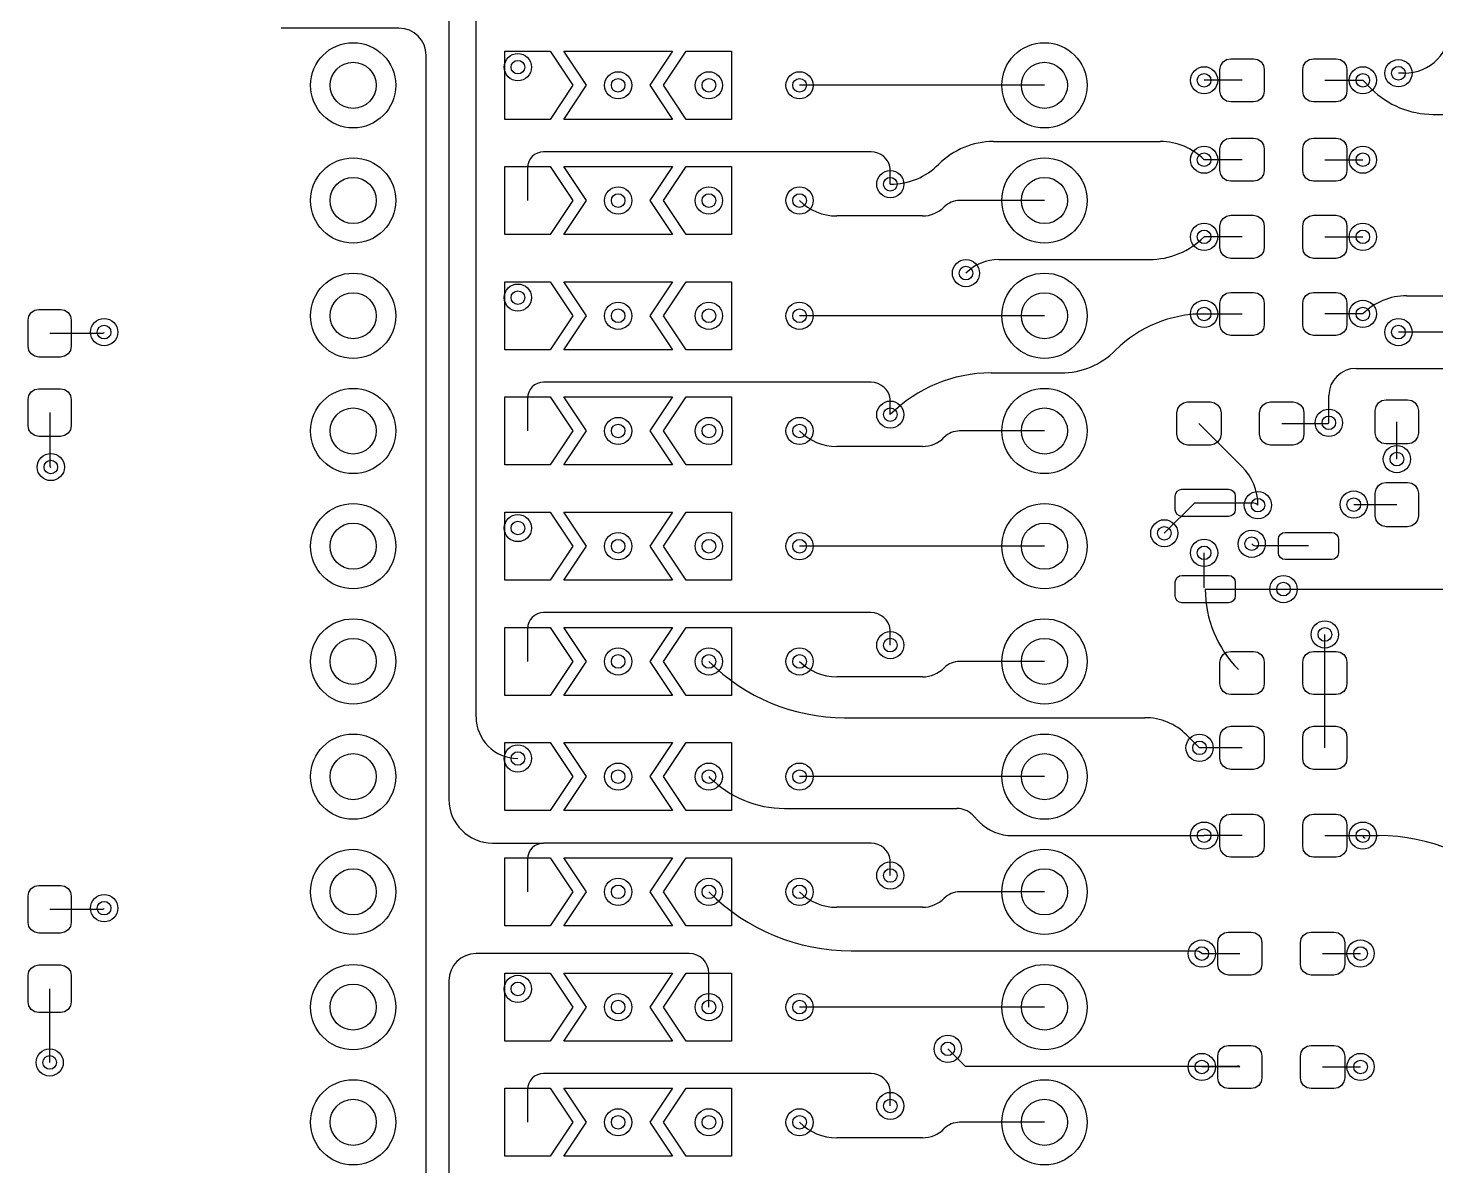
# Model space of a CAD drawing. Header units: millimetres. Extents: x -171 to 83, y -111 to 20.
# Drawn here: x -138.57 to -107.54, y -36.46 to -11.38 of the extents above; entities that cross this region are included whole.
import ezdxf

# ---------------------------------------------------------------- set-up
doc = ezdxf.new("R2010")
doc.units = ezdxf.units.MM
doc.layers.add('livello 6', color=18, linetype='Continuous', lineweight=25, true_color=0x000000)

msp = doc.modelspace()

# ---------------------------------------------------------------- linework, layer by layer
at = {"layer": 'livello 6', "color": 133, "true_color": 0x37cbcb, "flags": 128}
for points in [[(-128.6985, -26.5615), (-128.6985, -9.1835)], [(-129.2985, -9.5835), (-129.2985, -28.3835)], [(-130.3985, -11.3835), (-132.9985, -11.3835)], [(-129.7985, -49.1835), (-129.7985, -11.9835)], [(-126.5665, -12.6435), (-127.0665, -13.3935), (-128.0665, -13.3935), (-128.0665, -11.8935), (-127.0665, -11.8935), (-126.5665, -12.6435)], [(-124.8665, -12.6435), (-124.3665, -13.3935), (-126.7665, -13.3935), (-126.2665, -12.6435), (-126.7665, -11.8935), (-124.3665, -11.8935), (-124.8665, -12.6435)], [(-124.5665, -12.6435), (-124.0665, -11.8935), (-123.0665, -11.8935), (-123.0665, -13.3935), (-124.0665, -13.3935), (-124.5665, -12.6435)], [(-111.3235, -12.771), (-111.3416, -12.8619), (-111.3931, -12.9389), (-111.4702, -12.9904), (-111.561, -13.0085), (-112.061, -13.0085), (-112.1519, -12.9904), (-112.229, -12.9389), (-112.2805, -12.8619), (-112.2985, -12.771), (-112.2985, -12.296), (-112.2805, -12.2051), (-112.229, -12.1281), (-112.1519, -12.0766), (-112.061, -12.0585), (-111.561, -12.0585), (-111.4702, -12.0766), (-111.3931, -12.1281), (-111.3416, -12.2051), (-111.3235, -12.296), (-111.3235, -12.771)], [(-109.4985, -12.771), (-109.5166, -12.8619), (-109.5681, -12.9389), (-109.6452, -12.9904), (-109.736, -13.0085), (-110.236, -13.0085), (-110.3269, -12.9904), (-110.404, -12.9389), (-110.4555, -12.8619), (-110.4735, -12.771), (-110.4735, -12.296), (-110.4555, -12.2051), (-110.404, -12.1281), (-110.3269, -12.0766), (-110.236, -12.0585), (-109.736, -12.0585), (-109.6452, -12.0766), (-109.5681, -12.1281), (-109.5166, -12.2051), (-109.4985, -12.296), (-109.4985, -12.771)], [(-108.2432, -12.3767), (-108.3646, -12.3767)], [(-116.1685, -12.6435), (-121.5665, -12.6435)], [(-111.811, -12.5335), (-112.6485, -12.5335)], [(-109.986, -12.5335), (-109.1485, -12.5335)], [(-109.1485, -12.5335), (-108.9642, -12.7178)], [(-107.5985, -13.2835), (-105.3783, -13.2835)], [(-117.2914, -13.8835), (-113.6142, -13.8835)], [(-111.3235, -14.521), (-111.3416, -14.6119), (-111.3931, -14.6889), (-111.4702, -14.7404), (-111.561, -14.7585), (-112.061, -14.7585), (-112.1519, -14.7404), (-112.229, -14.6889), (-112.2805, -14.6119), (-112.2985, -14.521), (-112.2985, -14.046), (-112.2805, -13.9551), (-112.229, -13.8781), (-112.1519, -13.8266), (-112.061, -13.8085), (-111.561, -13.8085), (-111.4702, -13.8266), (-111.3931, -13.8781), (-111.3416, -13.9551), (-111.3235, -14.046), (-111.3235, -14.521)], [(-109.4985, -14.521), (-109.5166, -14.6119), (-109.5681, -14.6889), (-109.6452, -14.7404), (-109.736, -14.7585), (-110.236, -14.7585), (-110.3269, -14.7404), (-110.404, -14.6889), (-110.4555, -14.6119), (-110.4735, -14.521), (-110.4735, -14.046), (-110.4555, -13.9551), (-110.404, -13.8781), (-110.3269, -13.8266), (-110.236, -13.8085), (-109.736, -13.8085), (-109.6452, -13.8266), (-109.5681, -13.8781), (-109.5166, -13.9551), (-109.4985, -14.046), (-109.4985, -14.521)], [(-119.9915, -14.1085), (-127.2088, -14.1085)], [(-126.5665, -15.1835), (-127.0665, -15.9335), (-128.0665, -15.9335), (-128.0665, -14.4335), (-127.0665, -14.4335), (-126.5665, -15.1835)], [(-127.5665, -14.4662), (-127.5665, -15.1835)], [(-124.8665, -15.1835), (-124.3665, -15.9335), (-126.7665, -15.9335), (-126.2665, -15.1835), (-126.7665, -14.4335), (-124.3665, -14.4335), (-124.8665, -15.1835)], [(-124.5665, -15.1835), (-124.0665, -14.4335), (-123.0665, -14.4335), (-123.0665, -15.9335), (-124.0665, -15.9335), (-124.5665, -15.1835)], [(-119.5678, -14.8222), (-119.5678, -14.4777)], [(-111.811, -14.2835), (-112.6485, -14.2835)], [(-109.986, -14.2835), (-109.1485, -14.2835)], [(-119.5665, -14.8235), (-119.5678, -14.8222)], [(-119.5665, -14.8235), (-119.5608, -14.8235)], [(-116.1685, -15.1835), (-118.0386, -15.1835)], [(-111.3235, -16.221), (-111.3416, -16.3119), (-111.3931, -16.3889), (-111.4702, -16.4404), (-111.561, -16.4585), (-112.061, -16.4585), (-112.1519, -16.4404), (-112.229, -16.3889), (-112.2805, -16.3119), (-112.2985, -16.221), (-112.2985, -15.746), (-112.2805, -15.6551), (-112.229, -15.5781), (-112.1519, -15.5266), (-112.061, -15.5085), (-111.561, -15.5085), (-111.4702, -15.5266), (-111.3931, -15.5781), (-111.3416, -15.6551), (-111.3235, -15.746), (-111.3235, -16.221)], [(-109.4985, -16.221), (-109.5166, -16.3119), (-109.5681, -16.3889), (-109.6452, -16.4404), (-109.736, -16.4585), (-110.236, -16.4585), (-110.3269, -16.4404), (-110.404, -16.3889), (-110.4555, -16.3119), (-110.4735, -16.221), (-110.4735, -15.746), (-110.4555, -15.6551), (-110.404, -15.5781), (-110.3269, -15.5266), (-110.236, -15.5085), (-109.736, -15.5085), (-109.6452, -15.5266), (-109.5681, -15.5781), (-109.5166, -15.6551), (-109.4985, -15.746), (-109.4985, -16.221)], [(-120.0765, -15.5235), (-120.7457, -15.5235)], [(-118.8594, -15.5235), (-120.0765, -15.5235)], [(-111.811, -15.9835), (-112.6485, -15.9835)], [(-109.986, -15.9835), (-109.1485, -15.9835)], [(-117.1743, -16.4835), (-113.8557, -16.4835)], [(-126.5665, -17.7235), (-127.0665, -18.4735), (-128.0665, -18.4735), (-128.0665, -16.9735), (-127.0665, -16.9735), (-126.5665, -17.7235)], [(-124.8665, -17.7235), (-124.3665, -18.4735), (-126.7665, -18.4735), (-126.2665, -17.7235), (-126.7665, -16.9735), (-124.3665, -16.9735), (-124.8665, -17.7235)], [(-124.5665, -17.7235), (-124.0665, -16.9735), (-123.0665, -16.9735), (-123.0665, -18.4735), (-124.0665, -18.4735), (-124.5665, -17.7235)], [(-111.3235, -17.921), (-111.3416, -18.0119), (-111.3931, -18.0889), (-111.4702, -18.1404), (-111.561, -18.1585), (-112.061, -18.1585), (-112.1519, -18.1404), (-112.229, -18.0889), (-112.2805, -18.0119), (-112.2985, -17.921), (-112.2985, -17.446), (-112.2805, -17.3551), (-112.229, -17.2781), (-112.1519, -17.2266), (-112.061, -17.2085), (-111.561, -17.2085), (-111.4702, -17.2266), (-111.3931, -17.2781), (-111.3416, -17.3551), (-111.3235, -17.446), (-111.3235, -17.921)], [(-109.4985, -17.921), (-109.5166, -18.0119), (-109.5681, -18.0889), (-109.6452, -18.1404), (-109.736, -18.1585), (-110.236, -18.1585), (-110.3269, -18.1404), (-110.404, -18.0889), (-110.4555, -18.0119), (-110.4735, -17.921), (-110.4735, -17.446), (-110.4555, -17.3551), (-110.404, -17.2781), (-110.3269, -17.2266), (-110.236, -17.2085), (-109.736, -17.2085), (-109.6452, -17.2266), (-109.5681, -17.2781), (-109.5166, -17.3551), (-109.4985, -17.446), (-109.4985, -17.921)], [(-108.1829, -17.2835), (-106.4053, -17.2835)], [(-138.336, -18.6335), (-138.4269, -18.6154), (-138.504, -18.5639), (-138.5555, -18.4869), (-138.5735, -18.396), (-138.5735, -17.821), (-138.5555, -17.7301), (-138.504, -17.6531), (-138.4269, -17.6016), (-138.336, -17.5835), (-137.861, -17.5835), (-137.7702, -17.6016), (-137.6931, -17.6531), (-137.6416, -17.7301), (-137.6235, -17.821), (-137.6235, -18.396), (-137.6416, -18.4869), (-137.6931, -18.5639), (-137.7702, -18.6154), (-137.861, -18.6335), (-138.336, -18.6335)], [(-112.8985, -17.6835), (-112.6485, -17.6835)], [(-112.6672, -17.6835), (-112.6485, -17.6835)], [(-112.6485, -17.6835), (-111.811, -17.6835)], [(-109.1485, -17.6835), (-109.986, -17.6835)], [(-116.1685, -17.7235), (-121.5665, -17.7235)], [(-138.0985, -18.1085), (-136.9235, -18.1085)], [(-106.0985, -18.0835), (-108.3641, -18.0835)], [(-109.2985, -18.8835), (-106.2985, -18.8835)], [(-119.9915, -19.1885), (-127.2088, -19.1885)], [(-117.3455, -18.9835), (-115.8057, -18.9835)], [(-138.336, -20.3835), (-138.4269, -20.3654), (-138.504, -20.3139), (-138.5555, -20.2369), (-138.5735, -20.146), (-138.5735, -19.571), (-138.5555, -19.4801), (-138.504, -19.4031), (-138.4269, -19.3516), (-138.336, -19.3335), (-137.861, -19.3335), (-137.7702, -19.3516), (-137.6931, -19.4031), (-137.6416, -19.4801), (-137.6235, -19.571), (-137.6235, -20.146), (-137.6416, -20.2369), (-137.6931, -20.3139), (-137.7702, -20.3654), (-137.861, -20.3835), (-138.336, -20.3835)], [(-126.5665, -20.2635), (-127.0665, -21.0135), (-128.0665, -21.0135), (-128.0665, -19.5135), (-127.0665, -19.5135), (-126.5665, -20.2635)], [(-127.5665, -19.5462), (-127.5665, -20.2635)], [(-124.8665, -20.2635), (-124.3665, -21.0135), (-126.7665, -21.0135), (-126.2665, -20.2635), (-126.7665, -19.5135), (-124.3665, -19.5135), (-124.8665, -20.2635)], [(-124.5665, -20.2635), (-124.0665, -19.5135), (-123.0665, -19.5135), (-123.0665, -21.0135), (-124.0665, -21.0135), (-124.5665, -20.2635)], [(-109.8985, -20.0835), (-109.8985, -19.4835)], [(-138.0985, -19.8585), (-138.0985, -21.0335)], [(-119.5678, -19.9022), (-119.5678, -19.5577)], [(-113.2485, -19.8616), (-113.2305, -19.7707), (-113.179, -19.6937), (-113.1019, -19.6422), (-113.011, -19.6241), (-112.511, -19.6241), (-112.4202, -19.6422), (-112.3431, -19.6937), (-112.2916, -19.7707), (-112.2735, -19.8616), (-112.2735, -20.3366), (-112.2916, -20.4275), (-112.3431, -20.5045), (-112.4202, -20.556), (-112.511, -20.5741), (-113.011, -20.5741), (-113.1019, -20.556), (-113.179, -20.5045), (-113.2305, -20.4275), (-113.2485, -20.3366), (-113.2485, -19.8616)], [(-111.4235, -19.8616), (-111.4055, -19.7707), (-111.354, -19.6937), (-111.2769, -19.6422), (-111.186, -19.6241), (-110.686, -19.6241), (-110.5952, -19.6422), (-110.5181, -19.6937), (-110.4666, -19.7707), (-110.4485, -19.8616), (-110.4485, -20.3366), (-110.4666, -20.4275), (-110.5181, -20.5045), (-110.5952, -20.556), (-110.686, -20.5741), (-111.186, -20.5741), (-111.2769, -20.556), (-111.354, -20.5045), (-111.4055, -20.4275), (-111.4235, -20.3366), (-111.4235, -19.8616)], [(-108.636, -20.5491), (-108.7269, -20.531), (-108.804, -20.4795), (-108.8555, -20.4025), (-108.8735, -20.3116), (-108.8735, -19.8116), (-108.8555, -19.7207), (-108.804, -19.6437), (-108.7269, -19.5922), (-108.636, -19.5741), (-108.161, -19.5741), (-108.0702, -19.5922), (-107.9931, -19.6437), (-107.9416, -19.7207), (-107.9235, -19.8116), (-107.9235, -20.3116), (-107.9416, -20.4025), (-107.9931, -20.4795), (-108.0702, -20.531), (-108.161, -20.5491), (-108.636, -20.5491)], [(-119.5665, -19.9035), (-119.5678, -19.9022)], [(-112.761, -20.0991), (-111.8155, -21.0447)], [(-110.936, -20.0991), (-109.9141, -20.0991)], [(-108.3985, -20.8835), (-108.3985, -20.0616)], [(-116.1685, -20.2635), (-118.0386, -20.2635)], [(-120.0765, -20.6035), (-120.7457, -20.6035)], [(-118.8594, -20.6035), (-120.0765, -20.6035)], [(-108.636, -22.3741), (-108.7269, -22.356), (-108.804, -22.3045), (-108.8555, -22.2275), (-108.8735, -22.1366), (-108.8735, -21.6366), (-108.8555, -21.5457), (-108.804, -21.4687), (-108.7269, -21.4172), (-108.636, -21.3991), (-108.161, -21.3991), (-108.0702, -21.4172), (-107.9931, -21.4687), (-107.9416, -21.5457), (-107.9235, -21.6366), (-107.9235, -22.1366), (-107.9416, -22.2275), (-107.9931, -22.3045), (-108.0702, -22.356), (-108.161, -22.3741), (-108.636, -22.3741)], [(-113.286, -21.6991), (-113.2746, -21.6417), (-113.2421, -21.593), (-113.1935, -21.5605), (-113.136, -21.5491), (-112.111, -21.5491), (-112.0536, -21.5605), (-112.005, -21.593), (-111.9725, -21.6417), (-111.961, -21.6991), (-111.961, -21.9991), (-111.9725, -22.0565), (-112.005, -22.1052), (-112.0536, -22.1377), (-112.111, -22.1491), (-113.136, -22.1491), (-113.1935, -22.1377), (-113.2421, -22.1052), (-113.2746, -22.0565), (-113.286, -21.9991), (-113.286, -21.6991)], [(-113.5252, -22.5191), (-112.8552, -21.8491)], [(-112.8552, -21.8491), (-112.6235, -21.8491)], [(-112.6235, -21.8491), (-111.5823, -21.8491)], [(-109.3485, -21.8866), (-108.3985, -21.8866)], [(-126.5665, -22.8035), (-127.0665, -23.5535), (-128.0665, -23.5535), (-128.0665, -22.0535), (-127.0665, -22.0535), (-126.5665, -22.8035)], [(-124.8665, -22.8035), (-124.3665, -23.5535), (-126.7665, -23.5535), (-126.2665, -22.8035), (-126.7665, -22.0535), (-124.3665, -22.0535), (-124.8665, -22.8035)], [(-124.5665, -22.8035), (-124.0665, -22.0535), (-123.0665, -22.0535), (-123.0665, -23.5535), (-124.0665, -23.5535), (-124.5665, -22.8035)], [(-111.011, -22.6491), (-110.9996, -22.5917), (-110.9671, -22.543), (-110.9184, -22.5105), (-110.861, -22.4991), (-109.836, -22.4991), (-109.7786, -22.5105), (-109.73, -22.543), (-109.6975, -22.5917), (-109.686, -22.6491), (-109.686, -22.9491), (-109.6975, -23.0065), (-109.73, -23.0552), (-109.7786, -23.0877), (-109.836, -23.0991), (-110.861, -23.0991), (-110.9184, -23.0877), (-110.9671, -23.0552), (-110.9996, -23.0065), (-111.011, -22.9491), (-111.011, -22.6491)], [(-116.1685, -22.8035), (-121.5665, -22.8035)], [(-112.6485, -23.7241), (-112.6485, -22.9496)], [(-110.3485, -22.7991), (-111.4778, -22.7991)], [(-113.286, -23.5991), (-113.2746, -23.5417), (-113.2421, -23.493), (-113.1935, -23.4605), (-113.136, -23.4491), (-112.111, -23.4491), (-112.0536, -23.4605), (-112.005, -23.493), (-111.9725, -23.5417), (-111.961, -23.5991), (-111.961, -23.8991), (-111.9725, -23.9565), (-112.005, -24.0052), (-112.0536, -24.0377), (-112.111, -24.0491), (-113.136, -24.0491), (-113.1935, -24.0377), (-113.2421, -24.0052), (-113.2746, -23.9565), (-113.286, -23.8991), (-113.286, -23.5991)], [(-112.6235, -23.7491), (-107.123, -23.7491)], [(-119.9915, -24.2685), (-127.2088, -24.2685)], [(-126.5665, -25.3435), (-127.0665, -26.0935), (-128.0665, -26.0935), (-128.0665, -24.5935), (-127.0665, -24.5935), (-126.5665, -25.3435)], [(-127.5665, -24.6262), (-127.5665, -25.3435)], [(-124.8665, -25.3435), (-124.3665, -26.0935), (-126.7665, -26.0935), (-126.2665, -25.3435), (-126.7665, -24.5935), (-124.3665, -24.5935), (-124.8665, -25.3435)], [(-124.5665, -25.3435), (-124.0665, -24.5935), (-123.0665, -24.5935), (-123.0665, -26.0935), (-124.0665, -26.0935), (-124.5665, -25.3435)], [(-119.5678, -24.9822), (-119.5678, -24.6377)], [(-109.986, -25.5991), (-109.986, -24.7491)], [(-119.5665, -24.9835), (-119.5678, -24.9822)], [(-111.3235, -25.8366), (-111.3416, -25.9275), (-111.3931, -26.0045), (-111.4702, -26.056), (-111.561, -26.0741), (-112.061, -26.0741), (-112.1519, -26.056), (-112.229, -26.0045), (-112.2805, -25.9275), (-112.2985, -25.8366), (-112.2985, -25.3616), (-112.2805, -25.2707), (-112.229, -25.1937), (-112.1519, -25.1422), (-112.061, -25.1241), (-111.561, -25.1241), (-111.4702, -25.1422), (-111.3931, -25.1937), (-111.3416, -25.2707), (-111.3235, -25.3616), (-111.3235, -25.8366)], [(-109.4985, -25.8366), (-109.5166, -25.9275), (-109.5681, -26.0045), (-109.6452, -26.056), (-109.736, -26.0741), (-110.236, -26.0741), (-110.3269, -26.056), (-110.404, -26.0045), (-110.4555, -25.9275), (-110.4735, -25.8366), (-110.4735, -25.3616), (-110.4555, -25.2707), (-110.404, -25.1937), (-110.3269, -25.1422), (-110.236, -25.1241), (-109.736, -25.1241), (-109.6452, -25.1422), (-109.5681, -25.1937), (-109.5166, -25.2707), (-109.4985, -25.3616), (-109.4985, -25.8366)], [(-116.1685, -25.3435), (-118.0386, -25.3435)], [(-120.0765, -25.6835), (-120.7457, -25.6835)], [(-118.8594, -25.6835), (-120.0765, -25.6835)], [(-109.986, -27.2491), (-109.986, -25.5991)], [(-120.5729, -26.5835), (-113.9557, -26.5835)], [(-113.0312, -26.9664), (-112.7485, -27.2491)], [(-111.3235, -27.4866), (-111.3416, -27.5775), (-111.3931, -27.6545), (-111.4702, -27.706), (-111.561, -27.7241), (-112.061, -27.7241), (-112.1519, -27.706), (-112.229, -27.6545), (-112.2805, -27.5775), (-112.2985, -27.4866), (-112.2985, -27.0116), (-112.2805, -26.9207), (-112.229, -26.8437), (-112.1519, -26.7922), (-112.061, -26.7741), (-111.561, -26.7741), (-111.4702, -26.7922), (-111.3931, -26.8437), (-111.3416, -26.9207), (-111.3235, -27.0116), (-111.3235, -27.4866)], [(-109.4985, -27.4866), (-109.5166, -27.5775), (-109.5681, -27.6545), (-109.6452, -27.706), (-109.736, -27.7241), (-110.236, -27.7241), (-110.3269, -27.706), (-110.404, -27.6545), (-110.4555, -27.5775), (-110.4735, -27.4866), (-110.4735, -27.0116), (-110.4555, -26.9207), (-110.404, -26.8437), (-110.3269, -26.7922), (-110.236, -26.7741), (-109.736, -26.7741), (-109.6452, -26.7922), (-109.5681, -26.8437), (-109.5166, -26.9207), (-109.4985, -27.0116), (-109.4985, -27.4866)], [(-126.5665, -27.8835), (-127.0665, -28.6335), (-128.0665, -28.6335), (-128.0665, -27.1335), (-127.0665, -27.1335), (-126.5665, -27.8835)], [(-124.8665, -27.8835), (-124.3665, -28.6335), (-126.7665, -28.6335), (-126.2665, -27.8835), (-126.7665, -27.1335), (-124.3665, -27.1335), (-124.8665, -27.8835)], [(-124.5665, -27.8835), (-124.0665, -27.1335), (-123.0665, -27.1335), (-123.0665, -28.6335), (-124.0665, -28.6335), (-124.5665, -27.8835)], [(-111.811, -27.2491), (-112.7485, -27.2491)], [(-123.5665, -27.8835), (-123.551, -27.899)], [(-116.1685, -27.8835), (-121.5665, -27.8835)], [(-121.8985, -28.5835), (-118.0985, -28.5835)], [(-117.7571, -28.7249), (-117.5985, -28.8835)], [(-111.3235, -29.421), (-111.3416, -29.5119), (-111.3931, -29.5889), (-111.4702, -29.6404), (-111.561, -29.6585), (-112.061, -29.6585), (-112.1519, -29.6404), (-112.229, -29.5889), (-112.2805, -29.5119), (-112.2985, -29.421), (-112.2985, -28.946), (-112.2805, -28.8551), (-112.229, -28.7781), (-112.1519, -28.7266), (-112.061, -28.7085), (-111.561, -28.7085), (-111.4702, -28.7266), (-111.3931, -28.7781), (-111.3416, -28.8551), (-111.3235, -28.946), (-111.3235, -29.421)], [(-109.4985, -29.421), (-109.5166, -29.5119), (-109.5681, -29.5889), (-109.6452, -29.6404), (-109.736, -29.6585), (-110.236, -29.6585), (-110.3269, -29.6404), (-110.404, -29.5889), (-110.4555, -29.5119), (-110.4735, -29.421), (-110.4735, -28.946), (-110.4555, -28.8551), (-110.404, -28.7781), (-110.3269, -28.7266), (-110.236, -28.7085), (-109.736, -28.7085), (-109.6452, -28.7266), (-109.5681, -28.7781), (-109.5166, -28.8551), (-109.4985, -28.946), (-109.4985, -29.421)], [(-128.3335, -29.3485), (-127.2088, -29.3485)], [(-119.9915, -29.3485), (-127.2088, -29.3485)], [(-116.8743, -29.1835), (-112.6485, -29.1835)], [(-111.811, -29.1835), (-112.6485, -29.1835)], [(-109.986, -29.1835), (-109.1485, -29.1835)], [(-109.1485, -29.1835), (-108.7985, -29.1835)], [(-126.5665, -30.4235), (-127.0665, -31.1735), (-128.0665, -31.1735), (-128.0665, -29.6735), (-127.0665, -29.6735), (-126.5665, -30.4235)], [(-127.5665, -29.7062), (-127.5665, -30.4235)], [(-124.8665, -30.4235), (-124.3665, -31.1735), (-126.7665, -31.1735), (-126.2665, -30.4235), (-126.7665, -29.6735), (-124.3665, -29.6735), (-124.8665, -30.4235)], [(-124.5665, -30.4235), (-124.0665, -29.6735), (-123.0665, -29.6735), (-123.0665, -31.1735), (-124.0665, -31.1735), (-124.5665, -30.4235)], [(-119.5678, -30.0622), (-119.5678, -29.7177)], [(-119.5665, -30.0635), (-119.5678, -30.0622)], [(-138.336, -31.3335), (-138.4269, -31.3154), (-138.504, -31.2639), (-138.5555, -31.1869), (-138.5735, -31.096), (-138.5735, -30.521), (-138.5555, -30.4301), (-138.504, -30.3531), (-138.4269, -30.3016), (-138.336, -30.2835), (-137.861, -30.2835), (-137.7702, -30.3016), (-137.6931, -30.3531), (-137.6416, -30.4301), (-137.6235, -30.521), (-137.6235, -31.096), (-137.6416, -31.1869), (-137.6931, -31.2639), (-137.7702, -31.3154), (-137.861, -31.3335), (-138.336, -31.3335)], [(-116.1685, -30.4235), (-118.0386, -30.4235)], [(-138.0985, -30.8085), (-136.9235, -30.8085)], [(-120.0765, -30.7635), (-120.7457, -30.7635)], [(-118.8594, -30.7635), (-120.0765, -30.7635)], [(-111.3735, -32.021), (-111.3916, -32.1119), (-111.4431, -32.1889), (-111.5202, -32.2404), (-111.611, -32.2585), (-112.111, -32.2585), (-112.2019, -32.2404), (-112.279, -32.1889), (-112.3305, -32.1119), (-112.3485, -32.021), (-112.3485, -31.546), (-112.3305, -31.4551), (-112.279, -31.3781), (-112.2019, -31.3266), (-112.111, -31.3085), (-111.611, -31.3085), (-111.5202, -31.3266), (-111.4431, -31.3781), (-111.3916, -31.4551), (-111.3735, -31.546), (-111.3735, -32.021)], [(-109.5485, -32.021), (-109.5666, -32.1119), (-109.6181, -32.1889), (-109.6952, -32.2404), (-109.786, -32.2585), (-110.286, -32.2585), (-110.3769, -32.2404), (-110.454, -32.1889), (-110.5055, -32.1119), (-110.5235, -32.021), (-110.5235, -31.546), (-110.5055, -31.4551), (-110.454, -31.3781), (-110.3769, -31.3266), (-110.286, -31.3085), (-109.786, -31.3085), (-109.6952, -31.3266), (-109.6181, -31.3781), (-109.5666, -31.4551), (-109.5485, -31.546), (-109.5485, -32.021)], [(-123.9985, -31.7835), (-128.6985, -31.7835)], [(-120.4276, -31.7237), (-112.8429, -31.7237)], [(-112.6985, -31.7835), (-111.861, -31.7835)], [(-110.036, -31.7835), (-109.1985, -31.7835)], [(-138.336, -33.0835), (-138.4269, -33.0654), (-138.504, -33.0139), (-138.5555, -32.9369), (-138.5735, -32.846), (-138.5735, -32.271), (-138.5555, -32.1801), (-138.504, -32.1031), (-138.4269, -32.0516), (-138.336, -32.0335), (-137.861, -32.0335), (-137.7702, -32.0516), (-137.6931, -32.1031), (-137.6416, -32.1801), (-137.6235, -32.271), (-137.6235, -32.846), (-137.6416, -32.9369), (-137.6931, -33.0139), (-137.7702, -33.0654), (-137.861, -33.0835), (-138.336, -33.0835)], [(-126.5665, -32.9635), (-127.0665, -33.7135), (-128.0665, -33.7135), (-128.0665, -32.2135), (-127.0665, -32.2135), (-126.5665, -32.9635)], [(-124.8665, -32.9635), (-124.3665, -33.7135), (-126.7665, -33.7135), (-126.2665, -32.9635), (-126.7665, -32.2135), (-124.3665, -32.2135), (-124.8665, -32.9635)], [(-124.5665, -32.9635), (-124.0665, -32.2135), (-123.0665, -32.2135), (-123.0665, -33.7135), (-124.0665, -33.7135), (-124.5665, -32.9635)], [(-123.5665, -32.9635), (-123.5665, -32.2155)], [(-138.0985, -34.1835), (-138.0985, -32.5585)], [(-129.2985, -32.3835), (-129.2985, -49.3835)], [(-116.1685, -32.9635), (-121.5665, -32.9635)], [(-111.3735, -34.521), (-111.3916, -34.6119), (-111.4431, -34.6889), (-111.5202, -34.7404), (-111.611, -34.7585), (-112.111, -34.7585), (-112.2019, -34.7404), (-112.279, -34.6889), (-112.3305, -34.6119), (-112.3485, -34.521), (-112.3485, -34.046), (-112.3305, -33.9551), (-112.279, -33.8781), (-112.2019, -33.8266), (-112.111, -33.8085), (-111.611, -33.8085), (-111.5202, -33.8266), (-111.4431, -33.8781), (-111.3916, -33.9551), (-111.3735, -34.046), (-111.3735, -34.521)], [(-109.5485, -34.521), (-109.5666, -34.6119), (-109.6181, -34.6889), (-109.6952, -34.7404), (-109.786, -34.7585), (-110.286, -34.7585), (-110.3769, -34.7404), (-110.454, -34.6889), (-110.5055, -34.6119), (-110.5235, -34.521), (-110.5235, -34.046), (-110.5055, -33.9551), (-110.454, -33.8781), (-110.3769, -33.8266), (-110.286, -33.8085), (-109.786, -33.8085), (-109.6952, -33.8266), (-109.6181, -33.8781), (-109.5666, -33.9551), (-109.5485, -34.046), (-109.5485, -34.521)], [(-118.2985, -33.8835), (-117.9183, -34.2637)], [(-119.9915, -34.4285), (-127.2088, -34.4285)], [(-117.9183, -34.2637), (-111.9088, -34.2637)], [(-111.861, -34.2835), (-112.6985, -34.2835)], [(-110.036, -34.2835), (-109.1985, -34.2835)], [(-126.5665, -35.5035), (-127.0665, -36.2535), (-128.0665, -36.2535), (-128.0665, -34.7535), (-127.0665, -34.7535), (-126.5665, -35.5035)], [(-124.8665, -35.5035), (-124.3665, -36.2535), (-126.7665, -36.2535), (-126.2665, -35.5035), (-126.7665, -34.7535), (-124.3665, -34.7535), (-124.8665, -35.5035)], [(-124.5665, -35.5035), (-124.0665, -34.7535), (-123.0665, -34.7535), (-123.0665, -36.2535), (-124.0665, -36.2535), (-124.5665, -35.5035)], [(-127.5665, -34.7862), (-127.5665, -35.5035)], [(-119.5678, -35.1422), (-119.5678, -34.7977)], [(-119.5665, -35.1435), (-119.5678, -35.1422)], [(-116.1685, -35.5035), (-118.0386, -35.5035)], [(-120.0765, -35.8435), (-120.7457, -35.8435)], [(-118.8594, -35.8435), (-120.0765, -35.8435)]]:
    msp.add_lwpolyline(points, dxfattribs=at)
for points in [[(-129.7985, -11.9835, 0.41421356), (-130.3985, -11.3835)], [(-108.2432, -12.3767, 0.41421356), (-107.1985, -11.332)], [(-108.9642, -12.7178, 0.19891189), (-107.5985, -13.2835)], [(-117.2914, -13.8835, 0.19891219), (-118.4985, -14.3835)], [(-112.6485, -14.2835, 0.19891284), (-113.6142, -13.8835)], [(-127.2088, -14.1085, 0.41421356), (-127.5665, -14.4662)], [(-119.5679, -14.4777, 0.37209972), (-119.9915, -14.1085)], [(-119.5608, -14.8235, 0.19892807), (-118.4985, -14.3835)], [(-121.5665, -15.1835, 0.19891111), (-120.7457, -15.5235)], [(-118.0386, -15.1835, 0.19885894), (-118.3765, -15.3235)], [(-118.8594, -15.5235, 0.19894764), (-118.3765, -15.3235)], [(-113.8557, -16.4835, 0.19892741), (-112.6485, -15.9835)], [(-117.1743, -16.4835, 0.19888856), (-117.8985, -16.7835)], [(-108.1829, -17.2835, 0.19889381), (-109.1485, -17.6835)], [(-112.6672, -17.6835, 0.19890333), (-114.5985, -18.4835)], [(-136.9235, -18.1085, 0.41421356), (-136.8985, -18.0835)], [(-115.8057, -18.9835, 0.19892741), (-114.5985, -18.4835)], [(-109.2985, -18.8835, 0.41421356), (-109.8985, -19.4835)], [(-127.2088, -19.1885, 0.41421356), (-127.5665, -19.5462)], [(-119.5679, -19.5577, 0.37209972), (-119.9915, -19.1885)], [(-117.3455, -18.9835, 0.19890443), (-119.5665, -19.9035)], [(-109.9141, -20.0991, 0.41421356), (-109.8985, -20.0835)], [(-121.5665, -20.2635, 0.19891111), (-120.7457, -20.6035)], [(-118.8594, -20.6035, 0.19894764), (-118.3765, -20.4035)], [(-118.0386, -20.2635, 0.19885894), (-118.3765, -20.4035)], [(-138.0985, -21.0335, 0.41421356), (-138.0735, -21.0585)], [(-111.4616, -21.8991, 0.19891273), (-111.8155, -21.0447)], [(-111.4616, -21.8991, 0.19890958), (-111.5823, -21.8491)], [(-111.5985, -22.7491, 0.19890958), (-111.4778, -22.7991)], [(-112.6235, -23.7491, 0.19891295), (-111.8899, -25.5202)], [(-127.2088, -24.2685, 0.41421356), (-127.5665, -24.6262)], [(-119.5679, -24.6377, 0.37209972), (-119.9915, -24.2685)], [(-123.5665, -25.3435, 0.19891211), (-120.5729, -26.5835)], [(-121.5665, -25.3435, 0.19891111), (-120.7457, -25.6835)], [(-118.0386, -25.3435, 0.19885894), (-118.3765, -25.4835)], [(-118.8594, -25.6835, 0.19894764), (-118.3765, -25.4835)], [(-128.6985, -26.5615, 0.41421356), (-127.7765, -27.4835)], [(-113.0313, -26.9664, 0.19891229), (-113.9557, -26.5835)], [(-123.551, -27.899, 0.19891181), (-121.8985, -28.5835)], [(-129.2985, -28.3835, 0.41421356), (-128.3335, -29.3485)], [(-117.7571, -28.7249, 0.19891516), (-118.0985, -28.5835)], [(-117.5986, -28.8835, 0.19891393), (-116.8743, -29.1835)], [(-127.2088, -29.3485, 0.41421356), (-127.5665, -29.7062)], [(-119.5679, -29.7177, 0.37209972), (-119.9915, -29.3485)], [(-109.1485, -29.1835, 0.41421356), (-109.0985, -29.2335)], [(-104.6985, -33.2835, 0.41421356), (-108.7985, -29.1835)], [(-123.5666, -30.4235, 0.19891276), (-120.4276, -31.7237)], [(-121.5665, -30.4235, 0.19891111), (-120.7457, -30.7635)], [(-118.8594, -30.7635, 0.19894764), (-118.3765, -30.5635)], [(-118.0386, -30.4235, 0.19885894), (-118.3765, -30.5635)], [(-136.9235, -30.8085, 0.41421356), (-136.8985, -30.7835)], [(-128.6985, -31.7835, 0.41421356), (-129.2985, -32.3835)], [(-123.5665, -32.2155, 0.41421356), (-123.9985, -31.7835)], [(-112.6985, -31.7835, 0.19891893), (-112.8429, -31.7237)], [(-127.2088, -34.4285, 0.41421356), (-127.5665, -34.7862)], [(-119.5679, -34.7977, 0.37209972), (-119.9915, -34.4285)], [(-111.861, -34.2835, 0.19891143), (-111.9088, -34.2637)], [(-121.5665, -35.5035, 0.19891111), (-120.7457, -35.8435)], [(-118.8594, -35.8435, 0.19894764), (-118.3765, -35.6435)], [(-118.0386, -35.5035, 0.19885894), (-118.3765, -35.6435)]]:
    msp.add_lwpolyline(points, format="xyb", dxfattribs=at)
at = {"layer": 'livello 6', "color": 133, "true_color": 0x37cbcb}
for centre in [(-131.4085, -12.6435), (-116.1685, -12.6435), (-131.4085, -15.1835), (-116.1685, -15.1835), (-131.4085, -17.7235), (-116.1685, -17.7235), (-131.4085, -20.2635), (-116.1685, -20.2635), (-131.4085, -22.8035), (-116.1685, -22.8035), (-131.4085, -25.3435), (-116.1685, -25.3435), (-131.4085, -27.8835), (-116.1685, -27.8835), (-131.4085, -30.4235), (-116.1685, -30.4235), (-131.4085, -32.9635), (-116.1685, -32.9635), (-131.4085, -35.5035), (-116.1685, -35.5035)]:
    msp.add_circle(centre, 0.9398, dxfattribs=at)
at = {"layer": 'livello 6', "color": 250, "true_color": 0x121212}
for centre in [(-127.7765, -12.2435), (-108.3646, -12.3767), (-125.5665, -12.6435), (-123.5665, -12.6435), (-121.5665, -12.6435), (-112.6485, -12.5335), (-109.1485, -12.5335), (-112.6485, -14.2835), (-109.1485, -14.2835), (-119.5665, -14.8235), (-125.5665, -15.1835), (-123.5665, -15.1835), (-121.5665, -15.1835), (-112.6485, -15.9835), (-109.1485, -15.9835), (-117.8985, -16.7835), (-127.7765, -17.3235), (-125.5665, -17.7235), (-123.5665, -17.7235), (-121.5665, -17.7235), (-112.6485, -17.6835), (-109.1485, -17.6835), (-136.8985, -18.0835), (-108.3641, -18.0835), (-119.5665, -19.9035), (-109.8985, -20.0835), (-125.5665, -20.2635), (-123.5665, -20.2635), (-121.5665, -20.2635), (-138.0735, -21.0585), (-108.3985, -20.8835), (-111.4615, -21.8991), (-109.3485, -21.8866), (-127.7765, -22.4035), (-113.5252, -22.5191), (-125.5665, -22.8035), (-123.5665, -22.8035), (-121.5665, -22.8035), (-112.6485, -22.9496), (-111.5985, -22.7491), (-110.8985, -23.7491), (-109.986, -24.7491), (-119.5665, -24.9835), (-125.5665, -25.3435), (-123.5665, -25.3435), (-121.5665, -25.3435), (-112.7485, -27.2491), (-127.7765, -27.4835), (-125.5665, -27.8835), (-123.5665, -27.8835), (-121.5665, -27.8835), (-112.6485, -29.1835), (-109.1485, -29.1835), (-119.5665, -30.0635), (-125.5665, -30.4235), (-123.5665, -30.4235), (-121.5665, -30.4235), (-136.8985, -30.7835), (-112.6985, -31.7835), (-109.1985, -31.7835), (-127.7765, -32.5635), (-125.5665, -32.9635), (-123.5665, -32.9635), (-121.5665, -32.9635), (-118.2985, -33.8835), (-138.0985, -34.1835), (-112.6985, -34.2835), (-109.1985, -34.2835), (-119.5665, -35.1435), (-125.5665, -35.5035), (-123.5665, -35.5035), (-121.5665, -35.5035)]:
    msp.add_circle(centre, 0.3, dxfattribs=at)
at = {"layer": 'livello 6', "color": 18, "true_color": 0x000000}
for centre, radius in [((-127.7765, -12.2435), 0.15), ((-131.4085, -12.6435), 0.508), ((-116.1685, -12.6435), 0.508), ((-112.6485, -12.5335), 0.15), ((-109.1485, -12.5335), 0.15), ((-108.3646, -12.3767), 0.15), ((-125.5665, -12.6435), 0.15), ((-123.5665, -12.6435), 0.15), ((-121.5665, -12.6435), 0.15), ((-112.6485, -14.2835), 0.15), ((-109.1485, -14.2835), 0.15), ((-131.4085, -15.1835), 0.508), ((-119.5665, -14.8235), 0.15), ((-116.1685, -15.1835), 0.508), ((-125.5665, -15.1835), 0.15), ((-123.5665, -15.1835), 0.15), ((-121.5665, -15.1835), 0.15), ((-112.6485, -15.9835), 0.15), ((-109.1485, -15.9835), 0.15), ((-117.8985, -16.7835), 0.15), ((-131.4085, -17.7235), 0.508), ((-127.7765, -17.3235), 0.15), ((-116.1685, -17.7235), 0.508), ((-125.5665, -17.7235), 0.15), ((-123.5665, -17.7235), 0.15), ((-121.5665, -17.7235), 0.15), ((-112.6485, -17.6835), 0.15), ((-109.1485, -17.6835), 0.15), ((-136.8985, -18.0835), 0.15), ((-108.3641, -18.0835), 0.15), ((-131.4085, -20.2635), 0.508), ((-119.5665, -19.9035), 0.15), ((-116.1685, -20.2635), 0.508), ((-125.5665, -20.2635), 0.15), ((-123.5665, -20.2635), 0.15), ((-121.5665, -20.2635), 0.15), ((-109.8985, -20.0835), 0.15), ((-108.3985, -20.8835), 0.15), ((-138.0735, -21.0585), 0.15), ((-111.4615, -21.8991), 0.15), ((-109.3485, -21.8866), 0.15), ((-131.4085, -22.8035), 0.508), ((-127.7765, -22.4035), 0.15), ((-116.1685, -22.8035), 0.508), ((-125.5665, -22.8035), 0.15), ((-123.5665, -22.8035), 0.15), ((-121.5665, -22.8035), 0.15), ((-113.5252, -22.5191), 0.15), ((-111.5985, -22.7491), 0.15), ((-112.6485, -22.9496), 0.15), ((-110.8985, -23.7491), 0.15), ((-109.986, -24.7491), 0.15), ((-131.4085, -25.3435), 0.508), ((-119.5665, -24.9835), 0.15), ((-116.1685, -25.3435), 0.508), ((-125.5665, -25.3435), 0.15), ((-123.5665, -25.3435), 0.15), ((-121.5665, -25.3435), 0.15), ((-112.7485, -27.2491), 0.15), ((-131.4085, -27.8835), 0.508), ((-127.7765, -27.4835), 0.15), ((-116.1685, -27.8835), 0.508), ((-125.5665, -27.8835), 0.15), ((-123.5665, -27.8835), 0.15), ((-121.5665, -27.8835), 0.15), ((-112.6485, -29.1835), 0.15), ((-109.1485, -29.1835), 0.15), ((-131.4085, -30.4235), 0.508), ((-119.5665, -30.0635), 0.15), ((-116.1685, -30.4235), 0.508), ((-125.5665, -30.4235), 0.15), ((-123.5665, -30.4235), 0.15), ((-121.5665, -30.4235), 0.15), ((-136.8985, -30.7835), 0.15), ((-112.6985, -31.7835), 0.15), ((-109.1985, -31.7835), 0.15), ((-131.4085, -32.9635), 0.508), ((-127.7765, -32.5635), 0.15), ((-116.1685, -32.9635), 0.508), ((-125.5665, -32.9635), 0.15), ((-123.5665, -32.9635), 0.15), ((-121.5665, -32.9635), 0.15), ((-118.2985, -33.8835), 0.15), ((-138.0985, -34.1835), 0.15), ((-112.6985, -34.2835), 0.15), ((-109.1985, -34.2835), 0.15), ((-131.4085, -35.5035), 0.508), ((-119.5665, -35.1435), 0.15), ((-116.1685, -35.5035), 0.508), ((-125.5665, -35.5035), 0.15), ((-123.5665, -35.5035), 0.15), ((-121.5665, -35.5035), 0.15)]:
    msp.add_circle(centre, radius, dxfattribs=at)

doc.saveas('drawing.dxf')
